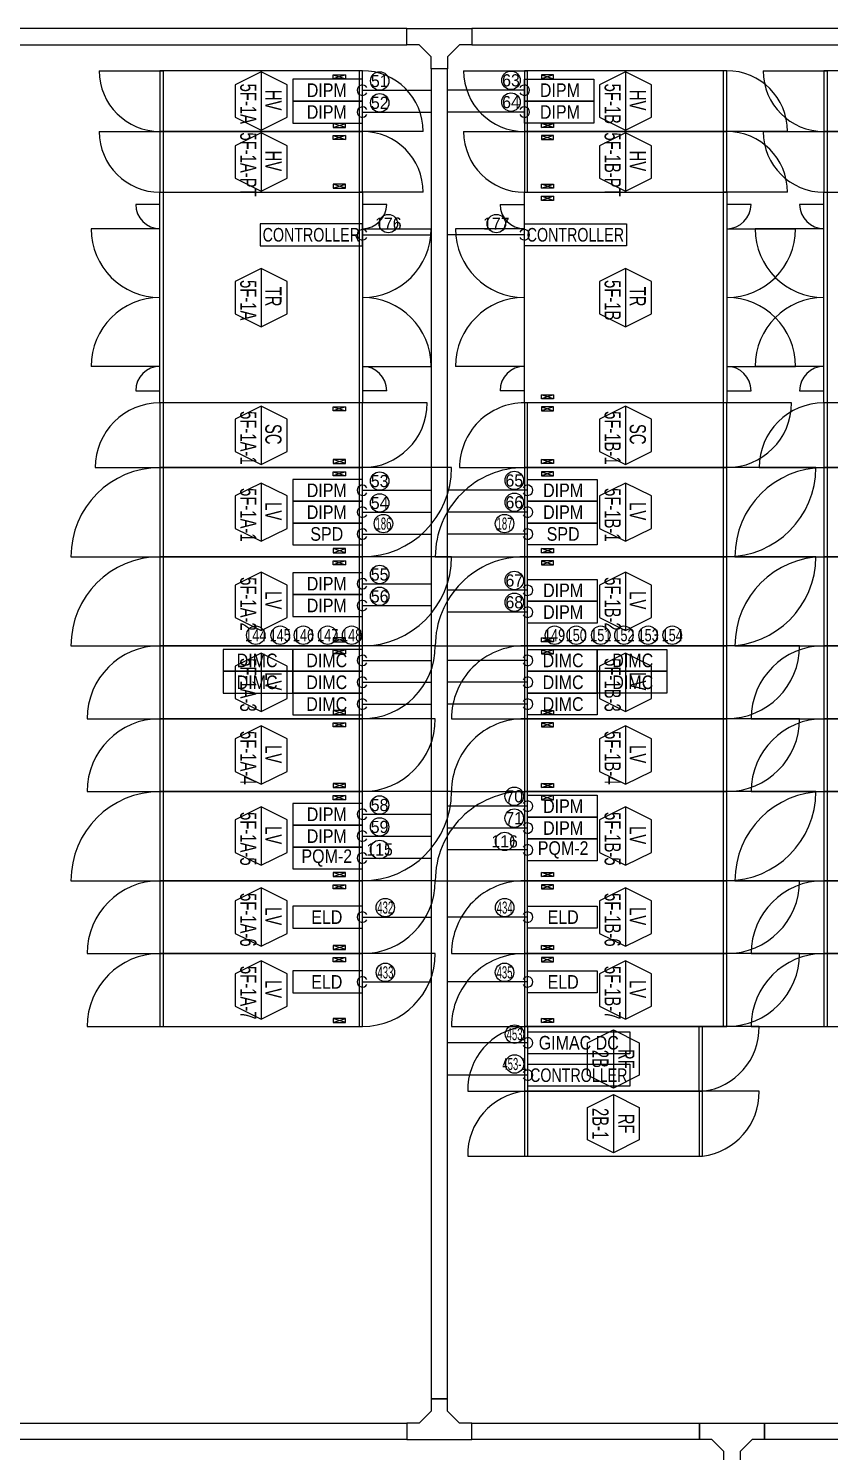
# Model space of a CAD drawing. Header units: millimetres. Extents: x 89450 to 753248, y -530175 to 1209785.
# Drawn here: x 134730 to 144623, y 481857 to 499427 of the extents above; entities that cross this region are included whole.
import ezdxf
from ezdxf.enums import TextEntityAlignment as Align

# ---------------------------------------------------------------- set-up
doc = ezdxf.new("R2010")
doc.units = ezdxf.units.MM
doc.header["$LTSCALE"] = 150
for name, color, linetype in [('------00 Switch Gear', 3, 'Continuous'), ('------00 Switch Gear_Number', 1, 'Continuous'), ('-----29 Indicator', 1, 'Continuous'), ('-----99 EPMS CABLE DUCT', 4, 'Continuous'), ('-----99 EPMS CONDUIT', 4, 'Continuous'), ('-----99 EPMS DEVICE', 3, 'Continuous')]:
    doc.layers.add(name, color=color, linetype=linetype)
doc.styles.add('ELEC', font='')
doc.styles.get('ELEC').set_extended_font_data('Dotum')

# ---------------------------------------------------------------- blocks, each defined once
blk = doc.blocks.new('750X2500')
at = {"layer": '------00 Switch Gear', "color": 161}
for p, q in [((-3250, 750), (-2458, 750)), ((-2460, 750), (-2460, 0)), ((-40, 750), (-40, 0)), ((-210, 700), (-360, 650)), ((-360, 700), (-210, 650)), ((-210, 50), (-360, 100)), ((-360, 50), (-210, 100)), ((750, 0), (-42, 0))]:
    blk.add_line(p, q, dxfattribs=at)
for points in [[(-2500, 750), (-2500, 0), (0, 0), (0, 750)], [(-360, 700), (-210, 700), (-210, 650), (-360, 650)], [(-360, 50), (-210, 50), (-210, 100), (-360, 100)]]:
    blk.add_lwpolyline(points, close=True, dxfattribs=at)
for centre, start, end in [((-2500, 750), 180, 270), ((0, 0), 0, 90)]:
    blk.add_arc(centre, 750, start, end, dxfattribs=at)
blk = doc.blocks.new('800X2500')
at = {"layer": '------00 Switch Gear', "color": 161}
for p, q in [((-2460, 800), (-2460, 0)), ((-210, 750), (-360, 700)), ((-360, 750), (-210, 700)), ((800, 800), (-42, 800)), ((-40, 800), (-40, 0)), ((-3300, 0), (-2458, 0)), ((-210, 50), (-360, 100)), ((-360, 50), (-210, 100))]:
    blk.add_line(p, q, dxfattribs=at)
for points in [[(-2500, 800), (-2500, 0), (0, 0), (0, 800)], [(-360, 750), (-210, 750), (-210, 700), (-360, 700)], [(-360, 50), (-210, 50), (-210, 100), (-360, 100)]]:
    blk.add_lwpolyline(points, close=True, dxfattribs=at)
for centre, start, end in [((-2500, 0), 90, 180), ((0, 800), 270, 0)]:
    blk.add_arc(centre, 800, start, end, dxfattribs=at)
blk = doc.blocks.new('1100X2500')
at = {"layer": '------00 Switch Gear', "color": 161}
for p, q in [((-2460, 1100), (-2460, 0)), ((1100, 1100), (-42, 1100)), ((-40, 1100), (-40, 0)), ((-210, 1050), (-360, 1000)), ((-360, 1050), (-210, 1000)), ((-3600, 0), (-2458, 0)), ((-210, 50), (-360, 100)), ((-360, 50), (-210, 100))]:
    blk.add_line(p, q, dxfattribs=at)
at = {"layer": '------00 Switch Gear', "color": 161, "elevation": 0}
for points in [[(-2500, 1100), (-2500, 0), (0, 0), (0, 1100)], [(-360, 1050), (-210, 1050), (-210, 1000), (-360, 1000)], [(-360, 50), (-210, 50), (-210, 100), (-360, 100)]]:
    blk.add_lwpolyline(points, close=True, dxfattribs=at)
at = {"layer": '------00 Switch Gear', "color": 161}
for centre, start, end in [((-2500, 0), 90, 180), ((0, 1100), 270, 0)]:
    blk.add_arc(centre, 1100, start, end, dxfattribs=at)
blk = doc.blocks.new('900X2500')
at = {"layer": '------00 Switch Gear', "color": 161}
for p, q in [((-2460, 900), (-2460, 0)), ((900, 900), (-42, 900)), ((-40, 900), (-40, 0)), ((-210, 850), (-360, 800)), ((-360, 850), (-210, 800)), ((-3400, 0), (-2458, 0)), ((-210, 50), (-360, 100)), ((-360, 50), (-210, 100))]:
    blk.add_line(p, q, dxfattribs=at)
at = {"layer": '------00 Switch Gear', "color": 161, "elevation": 0}
for points in [[(-2500, 900), (-2500, 0), (0, 0), (0, 900)], [(-360, 850), (-210, 850), (-210, 800), (-360, 800)], [(-360, 50), (-210, 50), (-210, 100), (-360, 100)]]:
    blk.add_lwpolyline(points, close=True, dxfattribs=at)
at = {"layer": '------00 Switch Gear', "color": 161}
for centre, start, end in [((-2500, 0), 90, 180), ((0, 900), 270, 0)]:
    blk.add_arc(centre, 900, start, end, dxfattribs=at)
blk = doc.blocks.new('zw$32E')
for p, q in [((100, 0), (0, 0)), ((0, 0), (0, -400)), ((100, -75), (100, 0)), ((175, -150), (100, -75)), ((250, -150), (175, -150)), ((250, -250), (250, -150)), ((100, -325), (175, -250)), ((175, -250), (250, -250)), ((100, -400), (100, -325)), ((0, -400), (100, -400))]:
    blk.add_line(p, q)

msp = doc.modelspace()

# ---------------------------------------------------------------- linework, layer by layer
at = {"layer": '------00 Switch Gear', "color": 161}
for p, q in [((136354, 497255), (136054, 497255)), ((136394, 497405), (136394, 494805)), ((138814, 497405), (138814, 494805)), ((139154, 497255), (138854, 497255)), ((140554, 497255), (140854, 497255)), ((141214, 497305), (141064, 497355)), ((141214, 497355), (141064, 497305)), ((143314, 494805), (143314, 497405)), ((143654, 497255), (143354, 497255)), ((144554, 497255), (144254, 497255)), ((144594, 497405), (144594, 494805)), ((136354, 496955), (135504, 496955)), ((138854, 496955), (139704, 496955)), ((140854, 496955), (140004, 496955)), ((143354, 496955), (144204, 496955)), ((144554, 496955), (143704, 496955)), ((136354, 495255), (135504, 495255)), ((138854, 495255), (139704, 495255)), ((140854, 495255), (140004, 495255)), ((143354, 495255), (144204, 495255)), ((144554, 495255), (143704, 495255)), ((136054, 494955), (136354, 494955)), ((139154, 494955), (138854, 494955)), ((140854, 494955), (140554, 494955)), ((141214, 494855), (141064, 494905)), ((141214, 494905), (141064, 494855)), ((143354, 494955), (143654, 494955)), ((144254, 494955), (144554, 494955)), ((140896, 486305), (140896, 487105)), ((143014, 486305), (143014, 487105)), ((140894, 486305), (140894, 485505)), ((143012, 486305), (143012, 485505))]:
    msp.add_line(p, q, dxfattribs=at)
for points in [[(138854, 497405), (138854, 494805), (136354, 494805), (136354, 497405)], [(140854, 494805), (140854, 497405), (143354, 497405), (143354, 494805)], [(141064, 497305), (141064, 497355), (141214, 497355), (141214, 497305)], [(147054, 497405), (147054, 494805), (144554, 494805), (144554, 497405)], [(141064, 494855), (141064, 494905), (141214, 494905), (141214, 494855)]]:
    msp.add_lwpolyline(points, close=True, dxfattribs=at)
for points in [[(140854, 487105, 0.385743), (140154, 486305), (140854, 486305)], [(143054, 486305, 0.385743), (143754, 487105), (143054, 487105)], [(140854, 486305, 0.385743), (140154, 485505), (140854, 485505)], [(143054, 485505, 0.385743), (143754, 486305), (143054, 486305)]]:
    msp.add_lwpolyline(points, format="xyb", dxfattribs=at)
at = {"layer": '------00 Switch Gear', "color": 161, "elevation": 0}
for points in [[(143054, 486305), (143054, 487105), (140854, 487105), (140854, 486305)], [(140854, 486305), (140854, 485505), (143054, 485505), (143054, 486305)]]:
    msp.add_lwpolyline(points, close=True, dxfattribs=at)
at = {"layer": '------00 Switch Gear', "color": 161}
for centre, radius, start, end in [((136354, 497255), 300, 180, 270), ((138854, 497255), 300, 270, 0), ((140854, 497255), 300, 180, 270), ((143354, 497255), 300, 270, 0), ((144554, 497255), 300, 180, 270), ((136354, 496955), 850, 180, 270), ((138854, 496955), 850, 270, 0), ((140854, 496955), 850, 180, 270), ((143354, 496955), 850, 270, 0), ((144554, 496955), 850, 180, 270), ((136354, 495255), 850, 90, 180), ((138854, 495255), 850, 0, 90), ((140854, 495255), 850, 90, 180), ((143354, 495255), 850, 0, 90), ((144554, 495255), 850, 90, 180), ((136354, 494955), 300, 90, 180), ((138854, 494955), 300, 0, 90), ((140854, 494955), 300, 90, 180), ((143354, 494955), 300, 0, 90), ((144554, 494955), 300, 90, 180)]:
    msp.add_arc(centre, radius, start, end, dxfattribs=at)
at = {"layer": '------00 Switch Gear_Number', "color": 1}
for points in [[(137604, 498890), (137604, 498170), (137924, 498330), (137924, 498730), (137604, 498890), (137284, 498730), (137284, 498330), (137604, 498170)], [(142104, 498890), (142104, 498170), (142424, 498330), (142424, 498730), (142104, 498890), (141784, 498730), (141784, 498330), (142104, 498170)], [(137604, 498140), (137604, 497420), (137924, 497580), (137924, 497980), (137604, 498140), (137284, 497980), (137284, 497580), (137604, 497420)], [(142104, 498140), (142104, 497420), (142424, 497580), (142424, 497980), (142104, 498140), (141784, 497980), (141784, 497580), (142104, 497420)], [(137604, 496465), (137604, 495745), (137924, 495905), (137924, 496305), (137604, 496465), (137284, 496305), (137284, 495905), (137604, 495745)], [(142104, 496465), (142104, 495745), (142424, 495905), (142424, 496305), (142104, 496465), (141784, 496305), (141784, 495905), (142104, 495745)], [(137604, 494765), (137604, 494045), (137924, 494205), (137924, 494605), (137604, 494765), (137284, 494605), (137284, 494205), (137604, 494045)], [(142104, 494765), (142104, 494045), (142424, 494205), (142424, 494605), (142104, 494765), (141784, 494605), (141784, 494205), (142104, 494045)], [(137604, 493815), (137604, 493095), (137924, 493255), (137924, 493655), (137604, 493815), (137284, 493655), (137284, 493255), (137604, 493095)], [(142104, 493815), (142104, 493095), (142424, 493255), (142424, 493655), (142104, 493815), (141784, 493655), (141784, 493255), (142104, 493095)], [(137604, 492715), (137604, 491995), (137924, 492155), (137924, 492555), (137604, 492715), (137284, 492555), (137284, 492155), (137604, 491995)], [(142104, 492715), (142104, 491995), (142424, 492155), (142424, 492555), (142104, 492715), (141784, 492555), (141784, 492155), (142104, 491995)], [(137604, 491715), (137604, 490995), (137924, 491155), (137924, 491555), (137604, 491715), (137284, 491555), (137284, 491155), (137604, 490995)], [(142104, 491715), (142104, 490995), (142424, 491155), (142424, 491555), (142104, 491715), (141784, 491555), (141784, 491155), (142104, 490995)], [(137604, 490815), (137604, 490095), (137924, 490255), (137924, 490655), (137604, 490815), (137284, 490655), (137284, 490255), (137604, 490095)], [(142104, 490815), (142104, 490095), (142424, 490255), (142424, 490655), (142104, 490815), (141784, 490655), (141784, 490255), (142104, 490095)], [(137604, 489815), (137604, 489095), (137924, 489255), (137924, 489655), (137604, 489815), (137284, 489655), (137284, 489255), (137604, 489095)], [(142104, 489815), (142104, 489095), (142424, 489255), (142424, 489655), (142104, 489815), (141784, 489655), (141784, 489255), (142104, 489095)], [(137604, 488815), (137604, 488095), (137924, 488255), (137924, 488655), (137604, 488815), (137284, 488655), (137284, 488255), (137604, 488095)], [(142104, 488815), (142104, 488095), (142424, 488255), (142424, 488655), (142104, 488815), (141784, 488655), (141784, 488255), (142104, 488095)], [(137604, 487915), (137604, 487195), (137924, 487355), (137924, 487755), (137604, 487915), (137284, 487755), (137284, 487355), (137604, 487195)], [(142104, 487915), (142104, 487195), (142424, 487355), (142424, 487755), (142104, 487915), (141784, 487755), (141784, 487355), (142104, 487195)]]:
    msp.add_lwpolyline(points, dxfattribs=at)
at = {"layer": '------00 Switch Gear_Number', "color": 1, "elevation": 0}
for points in [[(141954, 487065), (141954, 486345), (141634, 486505), (141634, 486905), (141954, 487065), (142274, 486905), (142274, 486505), (141954, 486345)], [(141954, 486265), (141954, 485545), (141634, 485705), (141634, 486105), (141954, 486265), (142274, 486105), (142274, 485705), (141954, 485545)]]:
    msp.add_lwpolyline(points, dxfattribs=at)
at = {"layer": '-----29 Indicator'}
for centre in [(139068, 498779, 0), (140689, 498787, 0), (139068, 498509, 0), (140689, 498518, 0), (139174, 497018, 0), (140508, 497018, 0), (139067, 493839, 0), (140730, 493847, 0), (139067, 493569, 0), (140730, 493577, 0), (139114, 493314, 0), (140609, 493314, 0), (139067, 492686, 0), (140730, 492612, 0), (139067, 492416, 0), (140730, 492343, 0), (137537, 491936, 0), (137839, 491936, 0), (138126, 491936, 0), (138425, 491936, 0), (138721, 491936, 0), (141227, 491936, 0), (141495, 491936, 0), (141798, 491936, 0), (142084, 491936, 0), (142383, 491936, 0), (142680, 491936, 0), (140729, 489947, 0), (139066, 489839, 0), (140729, 489677, 0), (139066, 489569, 0), (139066, 489290, 0), (140610, 489390, 0), (139136, 488573, 0), (140611, 488573, 0), (139138, 487773, 0), (140609, 487773, 0), (140733, 487010, 0), (140733, 486642, 0)]:
    msp.add_circle(centre, 114, dxfattribs=at)
at = {"layer": '-----99 EPMS CABLE DUCT', "elevation": 0}
for points in [[(139404, 499427), (130104, 499427), (130104, 499227), (139404, 499227)], [(147579, 499427), (140204, 499427), (140204, 499227), (147579, 499227)], [(139904, 498927), (139704, 498927), (139704, 482507), (139904, 482507)], [(130104, 482207), (139404, 482207), (139404, 482007), (130104, 482007)], [(140204, 482207), (143019, 482207), (143019, 482007), (140204, 482007)], [(143819, 482207), (147579, 482207), (147579, 482007), (143819, 482007)]]:
    msp.add_lwpolyline(points, close=True, dxfattribs=at)
at = {"layer": '-----99 EPMS CONDUIT'}
for p, q in [((138854, 498665), (139704, 498665)), ((140854, 498665), (139904, 498665)), ((138854, 498395), (139704, 498395)), ((140854, 498395), (139904, 498395)), ((138854, 496880), (139704, 496880, 0)), ((140854, 496880), (139904, 496880, 0)), ((138854, 493725), (139704, 493725)), ((140894, 493725), (139904, 493725)), ((138854, 493455), (139704, 493455)), ((140894, 493455), (139904, 493455)), ((138854, 493185), (139704, 493185)), ((140894, 493185), (139904, 493185)), ((138854, 492572), (139704, 492572)), ((140894, 492490), (139904, 492490)), ((138854, 492302), (139704, 492302)), ((140894, 492220), (139904, 492220)), ((138854, 491625), (139704, 491625)), ((140894, 491625), (139904, 491625)), ((138854, 491355), (139704, 491355)), ((140894, 491355), (139904, 491355)), ((138854, 491085), (139704, 491085)), ((140894, 491085), (139904, 491085)), ((138854, 489725), (139704, 489725)), ((140894, 489825), (139904, 489825)), ((140894, 489555), (139904, 489555)), ((138854, 489455), (139704, 489455)), ((138854, 489185), (139704, 489185)), ((140894, 489285), (139904, 489285)), ((138854, 488455), (139704, 488455)), ((140894, 488455), (139905, 488455)), ((138854, 487655), (139704, 487655)), ((140894, 487655), (139905, 487655)), ((140896, 486903), (139904, 486903, 0)), ((140896, 486504), (139904, 486504, 0))]:
    msp.add_line(p, q, dxfattribs=at)
for centre, start, end in [((138854, 498665), 30, 330), ((140854, 498665), 210, 150), ((138854, 498395), 30, 330), ((140854, 498395), 210, 150), ((138854, 496880), 30, 330), ((140854, 496880), 210, 150), ((138854, 493725), 30, 330), ((140894, 493725), 210, 150), ((138854, 493455), 30, 330), ((140894, 493455), 210, 150), ((138854, 493185), 30, 330), ((140894, 493185), 210, 150), ((138854, 492572), 30, 330), ((140894, 492490), 210, 150), ((138854, 492302), 30, 330), ((140894, 492220), 210, 150), ((138854, 491625), 30, 330), ((140894, 491625), 210, 150), ((138854, 491355), 30, 330), ((140894, 491355), 210, 150), ((138854, 491085), 30, 330), ((140894, 491085), 210, 150), ((140894, 489825), 210, 150), ((138854, 489725), 30, 330), ((138854, 489455), 30, 330), ((140894, 489555), 210, 150), ((140894, 489285), 210, 150), ((138854, 489185), 30, 330), ((138854, 488455), 30, 330), ((140894, 488455), 210, 150), ((138854, 487655), 30, 330), ((140894, 487655), 210, 150), ((140896, 486903), 210, 150), ((140896, 486504), 210, 150)]:
    msp.add_arc(centre, 63.8, start, end, dxfattribs=at)
at = {"layer": '-----99 EPMS DEVICE'}
for points in [[(138854, 498800), (137993, 498800), (137993, 498530), (138854, 498530)], [(140854, 498800), (141714, 498800), (141714, 498530), (140854, 498530)], [(138854, 498530), (137993, 498530), (137993, 498260), (138854, 498260)], [(140854, 498530), (141714, 498530), (141714, 498260), (140854, 498260)], [(138854, 497015), (137593, 497015), (137593, 496745), (138854, 496745)], [(140854, 497015), (142114, 497015), (142114, 496745), (140854, 496745)], [(138854, 493859), (137993, 493859), (137993, 493590), (138854, 493590)], [(138854, 493590), (137993, 493590), (137993, 493320), (138854, 493320)], [(138854, 493320), (137993, 493320), (137993, 493051), (138854, 493051)], [(138854, 492707), (137993, 492707), (137993, 492437), (138854, 492437)], [(138854, 492437), (137993, 492437), (137993, 492167), (138854, 492167)], [(137993, 491759), (137133, 491759), (137133, 491490), (137993, 491490)], [(138854, 491759), (137993, 491759), (137993, 491490), (138854, 491490)], [(140894, 491759), (141754, 491759), (141754, 491490), (140894, 491490)], [(141754, 491759), (142614, 491759), (142614, 491490), (141754, 491490)], [(137993, 491490), (137133, 491490), (137133, 491220), (137993, 491220)], [(138854, 491490), (137993, 491490), (137993, 491220), (138854, 491220)], [(140894, 491490), (141754, 491490), (141754, 491220), (140894, 491220)], [(141754, 491490), (142614, 491490), (142614, 491220), (141754, 491220)], [(138854, 491220), (137993, 491220), (137993, 490951), (138854, 490951)], [(140894, 491220), (141754, 491220), (141754, 490951), (140894, 490951)], [(138854, 489859), (137993, 489859), (137993, 489590), (138854, 489590)], [(138854, 489590), (137993, 489590), (137993, 489320), (138854, 489320)], [(138854, 489320), (137993, 489320), (137993, 489051), (138854, 489051)], [(140896, 486638), (142156, 486638), (142156, 486369), (140896, 486369)]]:
    msp.add_lwpolyline(points, close=True, dxfattribs=at)
at = {"layer": '-----99 EPMS DEVICE', "elevation": 0}
for points in [[(140894, 493859), (141754, 493859), (141754, 493590), (140894, 493590)], [(140894, 493590), (141754, 493590), (141754, 493320), (140894, 493320)], [(140894, 493320), (141754, 493320), (141754, 493051), (140894, 493051)], [(140894, 492625), (141754, 492625), (141754, 492355), (140894, 492355)], [(140894, 492355), (141754, 492355), (141754, 492085), (140894, 492085)], [(140894, 489960), (141754, 489960), (141754, 489690), (140894, 489690)], [(140894, 489690), (141754, 489690), (141754, 489420), (140894, 489420)], [(140894, 489420), (141754, 489420), (141754, 489151), (140894, 489151)]]:
    msp.add_lwpolyline(points, close=True, dxfattribs=at)
at = {"layer": '-----99 EPMS DEVICE', "color": 2}
for points in [[(138854, 488590), (137993, 488590), (137993, 488320), (138854, 488320)], [(140894, 488590), (141754, 488590), (141754, 488320), (140894, 488320)], [(138854, 487790), (137993, 487790), (137993, 487520), (138854, 487520)], [(140894, 487790), (141754, 487790), (141754, 487520), (140894, 487520)], [(140896, 487038), (142156, 487038), (142156, 486769), (140896, 486769)]]:
    msp.add_lwpolyline(points, close=True, dxfattribs=at)

# ---------------------------------------------------------------- block references
at = {"layer": '------00 Switch Gear', "color": 161}
for name, p in [('750X2500', (138854, 498155)), ('750X2500', (147054, 498155)), ('750X2500', (138854, 497405)), ('750X2500', (147054, 497405)), ('800X2500', (138854, 494005)), ('800X2500', (147054, 494005)), ('1100X2500', (138854, 492905)), ('1100X2500', (147054, 492905)), ('1100X2500', (138854, 491805)), ('1100X2500', (147054, 491805)), ('900X2500', (138854, 490905)), ('900X2500', (147054, 490905)), ('900X2500', (138854, 490005)), ('900X2500', (147054, 490005)), ('1100X2500', (138854, 488905)), ('1100X2500', (147054, 488905)), ('900X2500', (138854, 488005)), ('900X2500', (147054, 488005)), ('900X2500', (138854, 487105)), ('900X2500', (147054, 487105))]:
    msp.add_blockref(name, p, dxfattribs=at)
at = {"layer": '------00 Switch Gear', "color": 161, "rotation": 180}
for name, p in [('750X2500', (140854, 498905)), ('750X2500', (140854, 498155)), ('800X2500', (140854, 494805)), ('1100X2500', (140854, 494005)), ('1100X2500', (140854, 492905)), ('900X2500', (140854, 491805)), ('900X2500', (140854, 490905)), ('1100X2500', (140854, 490005)), ('900X2500', (140854, 488905)), ('900X2500', (140854, 488005))]:
    msp.add_blockref(name, p, dxfattribs=at)
at = {"layer": '-----99 EPMS CABLE DUCT', "zscale": 2}
for p, xscale, yscale, rotation in [((139404, 499427), -2, 2, 89.99999999999977), ((139404, 482007), 2, 2, 89.99999999999993), ((143019, 482207), -1.999999999999999, 1.999999999999999, 89.99999999999977)]:
    msp.add_blockref('zw$32E', p, dxfattribs=dict(at, xscale=xscale, yscale=yscale, rotation=rotation))

# ---------------------------------------------------------------- texts
at = {"layer": '------00 Switch Gear_Number', "color": 0, "style": 'ELEC', "width": 0.7}
for s, p in [('5F-1A', (137445, 498497)), ('HV', (137755, 498542)), ('5F-1B', (141945, 498497)), ('HV', (142255, 498542)), ('5F-1A-PT', (137445, 497747)), ('5F-1B-PT', (141945, 497747)), ('HV', (137755, 497792)), ('HV', (142255, 497792)), ('5F-1A', (137445, 496072)), ('TR', (137755, 496117)), ('5F-1B', (141945, 496072)), ('TR', (142255, 496117)), ('5F-1A-1', (137445, 494372)), ('5F-1B-1', (141945, 494372)), ('SC', (137755, 494417)), ('SC', (142255, 494417)), ('5F-1A-1', (137445, 493422)), ('5F-1B-1', (141945, 493422)), ('LV', (137755, 493467)), ('LV', (142255, 493467)), ('5F-1A-2', (137445, 492322)), ('5F-1B-2', (141945, 492322)), ('LV', (137755, 492367)), ('LV', (142255, 492367)), ('5F-1A-3', (137445, 491322)), ('5F-1B-3', (141945, 491322)), ('LV', (137755, 491367)), ('LV', (142255, 491367)), ('5F-1A-4', (137445, 490422)), ('5F-1B-4', (141945, 490422)), ('LV', (137755, 490467)), ('LV', (142255, 490467)), ('5F-1A-5', (137445, 489422)), ('5F-1B-5', (141945, 489422)), ('LV', (137755, 489467)), ('LV', (142255, 489467)), ('5F-1A-6', (137445, 488422)), ('5F-1B-6', (141945, 488422)), ('LV', (137755, 488467)), ('LV', (142255, 488467)), ('5F-1A-7', (137445, 487522)), ('5F-1B-7', (141945, 487522)), ('LV', (137755, 487567)), ('LV', (142255, 487567))]:
    msp.add_text(s, height=200, rotation=270, dxfattribs=at).set_placement(p, align=Align.MIDDLE_CENTER)
at = {"layer": '------00 Switch Gear_Number', "color": 7, "style": 'ELEC', "width": 0.7}
for s, p in [('2B', (141794, 486705)), ('RF', (142114, 486705)), ('2B-1', (141794, 485905)), ('RF', (142114, 485905))]:
    msp.add_text(s, height=200, rotation=270, dxfattribs=at).set_placement(p, align=Align.MIDDLE_CENTER)
at = {"layer": '-----29 Indicator', "style": 'ELEC'}
for s, p in [('51', (139068, 498779, 0)), ('63', (140689, 498787, 0)), ('52', (139068, 498509, 0)), ('64', (140689, 498518, 0)), ('176', (139174, 497018, 0)), ('177', (140508, 497018, 0)), ('53', (139067, 493839, 0)), ('65', (140730, 493847, 0)), ('54', (139067, 493569, 0)), ('66', (140730, 493577, 0)), ('55', (139067, 492686, 0)), ('67', (140730, 492612, 0)), ('56', (139067, 492416, 0)), ('68', (140730, 492343, 0)), ('58', (139066, 489839, 0)), ('70', (140729, 489947, 0)), ('71', (140729, 489677, 0)), ('59', (139066, 489569, 0)), ('115', (139066, 489290, 0)), ('116', (140610, 489390, 0))]:
    msp.add_text(s, height=150, dxfattribs=at).set_placement(p, align=Align.MIDDLE_CENTER)
for s, width, p in [('186', 0.6, (139114, 493314, 0)), ('187', 0.6, (140609, 493314, 0)), ('144', 0.8, (137537, 491936, 0)), ('145', 0.8, (137839, 491936, 0)), ('146', 0.8, (138126, 491936, 0)), ('147', 0.8, (138425, 491936, 0)), ('148', 0.8, (138721, 491936, 0)), ('149', 0.8, (141227, 491936, 0)), ('150', 0.8, (141495, 491936, 0)), ('151', 0.8, (141798, 491936, 0)), ('152', 0.8, (142084, 491936, 0)), ('153', 0.8, (142383, 491936, 0)), ('154', 0.8, (142680, 491936, 0)), ('432', 0.6, (139136, 488573, 0)), ('434', 0.6, (140611, 488573, 0)), ('433', 0.6, (139138, 487773, 0)), ('435', 0.6, (140609, 487773, 0)), ('453', 0.6, (140733, 487010, 0)), ('453-1', 0.6, (140733, 486642, 0))]:
    msp.add_text(s, height=150, dxfattribs=dict(at, width=width)).set_placement(p, align=Align.MIDDLE_CENTER)
at = {"layer": '-----99 EPMS DEVICE', "style": 'ELEC', "width": 0.9}
for s, p in [('DIPM', (138414, 498665)), ('DIPM', (141293, 498665)), ('DIPM', (138414, 498396)), ('DIPM', (141293, 498396)), ('DIPM', (138414, 493725)), ('DIPM', (141333, 493725)), ('DIPM', (138414, 493455)), ('DIPM', (141333, 493455)), ('SPD', (138414, 493186)), ('SPD', (141333, 493186)), ('DIPM', (138414, 492572)), ('DIPM', (141333, 492490)), ('DIPM', (138414, 492303)), ('DIPM', (141333, 492221)), ('DIMC', (137554, 491625)), ('DIMC', (138414, 491625)), ('DIMC', (141333, 491625)), ('DIMC', (142193, 491625)), ('DIMC', (137554, 491355)), ('DIMC', (138414, 491355)), ('DIMC', (141333, 491355)), ('DIMC', (142193, 491355)), ('DIMC', (138414, 491086)), ('DIMC', (141333, 491086)), ('DIPM', (141333, 489825)), ('DIPM', (138414, 489725)), ('DIPM', (138414, 489455)), ('DIPM', (141333, 489555)), ('PQM-2', (141333, 489286)), ('PQM-2', (138414, 489186))]:
    msp.add_text(s, height=168, dxfattribs=at).set_placement(p, align=Align.MIDDLE)
at = {"layer": '-----99 EPMS DEVICE', "style": 'ELEC', "width": 0.8}
for p in [(138223, 496880), (141484, 496880), (141526, 486504)]:
    msp.add_text('CONTROLLER', height=168, dxfattribs=at).set_placement(p, align=Align.MIDDLE_CENTER)
at = {"layer": '-----99 EPMS DEVICE', "color": 2, "style": 'ELEC', "width": 0.9}
for p in [(138414, 488455), (141333, 488455), (138414, 487655), (141333, 487655)]:
    msp.add_text('ELD', height=168, dxfattribs=at).set_placement(p, align=Align.MIDDLE)
msp.add_text('GIMAC DC', height=168, dxfattribs=at).set_placement((141526, 486904), align=Align.MIDDLE_CENTER)

doc.saveas('drawing.dxf')
